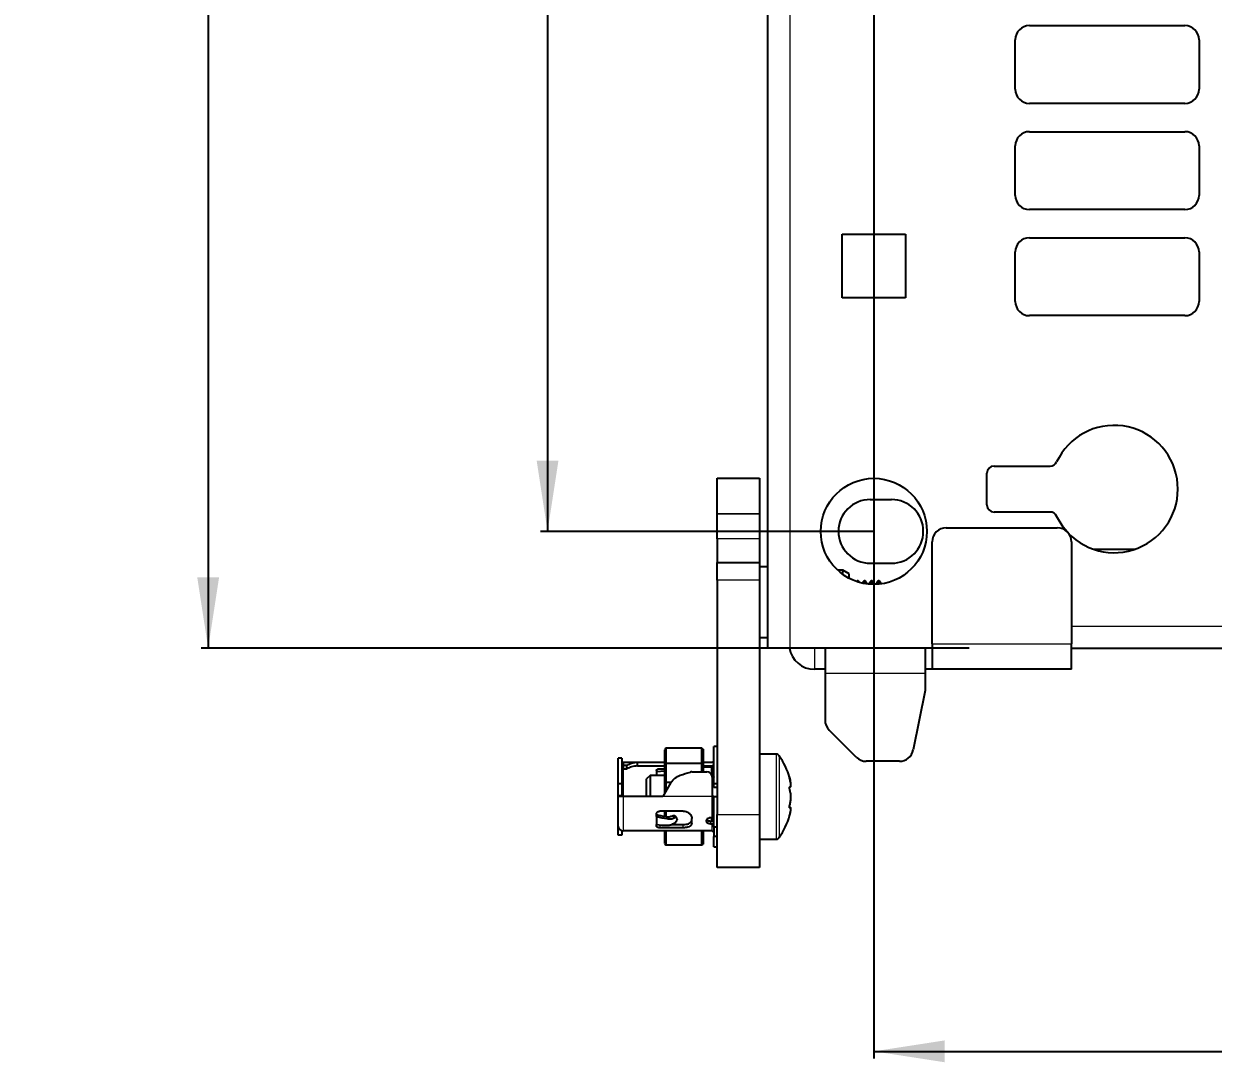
# Model space of a CAD drawing. Header units: millimetres. Extents: x -287 to 523, y -14 to 1990.
# Drawn here: x -287 to -118.8, y 106.7 to 253.5 of the extents above; entities that cross this region are included whole.
import ezdxf

# ---------------------------------------------------------------- set-up
doc = ezdxf.new("R2010")
doc.units = ezdxf.units.MM
doc.layers.add('FORMAT', color=7, linetype='Continuous')
doc.styles.add('SLDTEXTSTYLE0', font='TXT', dxfattribs={"width": 0.75})
doc.dimstyles.new('SLDDIMSTYLE0', dxfattribs={"dimtxt": 20, "dimasz": 10, "dimexe": 0, "dimexo": 0.0625, "dimgap": 5, "dimtad": 2, "dimdec": 1, "dimrnd": 1e-09, "dimzin": 12, "dimdsep": 46, "dimtxsty": 'SLDTEXTSTYLE0', "dimsah": 1, "dimcen": 0.09, "dimadec": 0, "dimazin": 3, "dimtfac": 1, "dimtofl": 0, "dimtmove": 0, "dimatfit": 3, "dimfxl": 0, "dimfrac": 2, "dimtolj": 1, "dimtzin": 12, "dimarcsym": 0})

# ---------------------------------------------------------------- blocks, each defined once
blk = doc.blocks.new('_D')
at = {"layer": 'FORMAT'}
for p, q in [((-153.32, 1848.27), (-261.96, 1848.27)), ((-260.96, 1848.27), (-260.96, 165.25)), ((-153.32, 165.25), (-261.96, 165.25))]:
    blk.add_line(p, q, dxfattribs=at)
for points in [[(-260.96, 1848.27), (-262.5, 1838.27), (-259.42, 1838.27)], [(-260.96, 165.25), (-259.42, 175.25), (-262.5, 175.25)]]:
    blk.add_solid(points, dxfattribs=at)
at = {"layer": 'FORMAT', "insert": (-286.74, 977.21), "char_height": 20, "attachment_point": 1, "rotation": 90, "style": 'SLDTEXTSTYLE0'}
blk.add_mtext('1683', dxfattribs=at)
blk = doc.blocks.new('_D_4')
at = {"layer": 'FORMAT'}
for p, q in [((-166.81, 1006.75), (-166.81, 107.26)), ((-10.81, 1006.75), (-10.81, 107.26)), ((-166.81, 108.26), (-10.81, 108.26))]:
    blk.add_line(p, q, dxfattribs=at)
for points in [[(-166.81, 108.26), (-156.81, 106.72), (-156.81, 109.8)], [(-10.81, 108.26), (-20.81, 109.8), (-20.81, 106.72)]]:
    blk.add_solid(points, dxfattribs=at)
at = {"layer": 'FORMAT', "insert": (-110.98, 134.04), "char_height": 20, "attachment_point": 1, "style": 'SLDTEXTSTYLE0'}
blk.add_mtext('156', dxfattribs=at)
blk = doc.blocks.new('_D_5')
at = {"layer": 'FORMAT'}
for p, q in [((-166.82, 1831.76), (-213.96, 1831.76)), ((-212.96, 1831.76), (-212.96, 181.76)), ((-166.82, 181.76), (-213.96, 181.76))]:
    blk.add_line(p, q, dxfattribs=at)
for points in [[(-212.96, 1831.76), (-214.5, 1821.76), (-211.42, 1821.76)], [(-212.96, 181.76), (-211.42, 191.76), (-214.5, 191.76)]]:
    blk.add_solid(points, dxfattribs=at)
at = {"layer": 'FORMAT', "insert": (-238.74, 977.21), "char_height": 20, "attachment_point": 1, "rotation": 90, "style": 'SLDTEXTSTYLE0'}
blk.add_mtext('1650', dxfattribs=at)

msp = doc.modelspace()

# ---------------------------------------------------------------- linework, layer by layer
at = {"color": 7, "linetype": 'Continuous', "lineweight": 25}
for p, q in [((-181.81, 165.26), (-181.81, 1848.26)), ((-144.81, 253.26), (-122.81, 253.26)), ((-146.81, 244.26), (-146.81, 251.26)), ((-120.81, 251.26), (-120.81, 244.26)), ((-122.81, 242.26), (-144.81, 242.26)), ((-144.81, 238.26), (-122.81, 238.26)), ((-146.81, 229.26), (-146.81, 236.26)), ((-120.81, 236.26), (-120.81, 229.26)), ((-122.81, 227.26), (-144.81, 227.26)), ((-171.31, 223.76), (-162.31, 223.76)), ((-171.31, 214.76), (-171.31, 223.76)), ((-162.31, 223.76), (-162.31, 214.76)), ((-144.81, 223.26), (-122.81, 223.26)), ((-146.81, 214.26), (-146.81, 221.26)), ((-120.81, 221.26), (-120.81, 214.26)), ((-162.31, 214.76), (-171.31, 214.76)), ((-122.81, 212.26), (-144.81, 212.26)), ((-149.81, 191), (-141.86, 191)), ((-188.96, 189.26), (-182.96, 189.26)), ((-188.96, 184.26), (-188.96, 189.26)), ((-182.96, 189.26), (-182.96, 184.26)), ((-150.81, 185.5), (-150.81, 190)), ((-167.31, 186.26), (-164.31, 186.26)), ((-188.96, 180.72), (-188.96, 184.26)), ((-188.96, 184.26), (-188.96, 184.26)), ((-182.96, 184.26), (-182.96, 180.72)), ((-182.96, 184.26), (-182.96, 184.26)), ((-141.86, 184.5), (-149.81, 184.5)), ((-156.56, 182.26), (-140.86, 182.26)), ((-188.96, 180.72), (-188.96, 177.37)), ((-182.96, 180.72), (-182.96, 177.37)), ((-158.56, 165.86), (-158.56, 180.26)), ((-138.86, 180.26), (-138.86, 165.86)), ((-135.77, 179.25), (-129.85, 179.25)), ((-188.96, 177.37), (-182.96, 177.37)), ((-188.96, 174.87), (-188.96, 177.37)), ((-182.96, 177.37), (-182.96, 174.87)), ((-181.81, 176.76), (-182.96, 176.76)), ((-167.31, 177.26), (-164.31, 177.26)), ((-171.18, 176.26), (-171.91, 176.26)), ((-170.31, 175.76), (-171.18, 176.26)), ((-171.18, 175.66), (-171.18, 176.26)), ((-170.31, 175.13), (-170.31, 175.76)), ((-188.96, 174.87), (-188.96, 141.76)), ((-182.96, 174.87), (-182.96, 141.76)), ((-169.18, 174.76), (-169.24, 174.67)), ((-169.04, 174.76), (-169.18, 174.76)), ((-169.18, 174.65), (-169.18, 174.76)), ((-168.9, 174.56), (-169.04, 174.76)), ((-169.04, 174.6), (-169.04, 174.76)), ((-168.18, 174.76), (-168.41, 174.43)), ((-168.04, 174.76), (-168.18, 174.76)), ((-168.18, 174.39), (-168.18, 174.76)), ((-167.73, 174.32), (-168.04, 174.76)), ((-168.04, 174.36), (-168.04, 174.76)), ((-167.18, 174.76), (-167.51, 174.3)), ((-167.04, 174.76), (-167.18, 174.76)), ((-167.18, 174.27), (-167.18, 174.76)), ((-166.69, 174.26), (-167.04, 174.76)), ((-167.04, 174.27), (-167.04, 174.76)), ((-166.18, 174.76), (-166.52, 174.27)), ((-166.06, 174.76), (-166.18, 174.76)), ((-166.18, 174.29), (-166.18, 174.76)), ((-165.81, 174.51), (-166.06, 174.76)), ((-166.06, 174.3), (-166.06, 174.76)), ((-165.81, 174.33), (-165.81, 174.51)), ((-182.96, 166.76), (-181.81, 166.76)), ((-178.71, 165.26), (-181.81, 165.26)), ((-173.71, 165.26), (-178.71, 165.26)), ((-173.71, 165.26), (-173.71, 161.66)), ((-159.56, 165.26), (-173.71, 165.26)), ((-159.56, 165.26), (-159.56, 161.66)), ((-158.56, 165.26), (-159.56, 165.26)), ((-158.56, 165.86), (-158.56, 162.26)), ((-138.86, 162.26), (-138.86, 165.86)), ((-138.86, 165.25), (-38.26, 165.25)), ((-173.71, 162.26), (-175.21, 162.26)), ((-173.71, 161.66), (-173.71, 155.09)), ((-158.56, 162.26), (-159.56, 162.26)), ((-159.56, 161.66), (-159.56, 159.26)), ((-138.86, 162.26), (-158.56, 162.26)), ((-159.56, 159.26), (-161.24, 150.87)), ((-169.29, 149.85), (-173.12, 153.68)), ((-196.24, 151.11), (-196.36, 150.88)), ((-196.36, 148.93), (-196.36, 150.88)), ((-196.24, 151.11), (-196.24, 148.96)), ((-191.16, 151.11), (-196.24, 151.11)), ((-191.16, 148.96), (-191.16, 151.11)), ((-190.96, 150.98), (-191.16, 151.11)), ((-190.96, 150.98), (-190.96, 148.94)), ((-188.96, 151.36), (-189.46, 151.36)), ((-189.46, 146.1), (-189.46, 151.36)), ((-180.63, 150.26), (-182.96, 150.26)), ((-202.46, 149.69), (-202.96, 149.69)), ((-202.96, 146.09), (-202.96, 149.69)), ((-202.46, 149.69), (-202.46, 146.09)), ((-200.26, 149.11), (-202.26, 149.11)), ((-201.76, 148.66), (-202.26, 148.66)), ((-202.26, 148.66), (-202.26, 148.21)), ((-202.26, 148.21), (-201.76, 148.21)), ((-201.76, 148.21), (-201.76, 148.66)), ((-200.26, 148.61), (-200.26, 149.11)), ((-196.36, 149.11), (-200.26, 149.11)), ((-200.26, 148.61), (-196.36, 148.61)), ((-197.06, 148.21), (-196.36, 148.21)), ((-196.24, 148.96), (-196.36, 148.93)), ((-196.36, 146.26), (-196.36, 148.93)), ((-196.24, 148.96), (-196.24, 146.26)), ((-191.16, 148.96), (-196.24, 148.96)), ((-191.16, 147.76), (-191.16, 148.96)), ((-190.96, 148.94), (-191.16, 148.96)), ((-189.66, 149.11), (-190.96, 149.11)), ((-190.96, 148.94), (-190.96, 147.76)), ((-190.96, 148.61), (-189.66, 148.61)), ((-189.76, 148.41), (-190.96, 148.41)), ((-189.76, 148.41), (-189.76, 147.39)), ((-163.2, 149.26), (-167.88, 149.26)), ((-198.46, 147.26), (-198.96, 146.76)), ((-198.96, 144.26), (-198.96, 146.76)), ((-196.36, 147.26), (-198.46, 147.26)), ((-198.46, 147.26), (-198.46, 144.26)), ((-197.56, 147.97), (-197.56, 147.8)), ((-197.56, 147.8), (-196.36, 147.92)), ((-197.56, 147.8), (-197.56, 147.26)), ((-192.56, 147.76), (-190.41, 147.76)), ((-189.76, 147.71), (-189.66, 147.71)), ((-189.46, 147.26), (-189.7, 147.26)), ((-189.66, 147.01), (-189.66, 144.26)), ((-202.46, 146.09), (-202.96, 146.09)), ((-202.96, 144.39), (-202.96, 146.09)), ((-202.46, 146.09), (-202.46, 144.39)), ((-195.5, 146.26), (-196.66, 144.26)), ((-196.24, 146.26), (-196.36, 146.26)), ((-196.36, 144.78), (-196.36, 146.26)), ((-195.5, 146.26), (-196.24, 146.26)), ((-196.24, 146.26), (-196.24, 144.98)), ((-189.46, 145.71), (-189.66, 145.71)), ((-189.46, 146.1), (-188.96, 146.1)), ((-189.46, 145.57), (-189.46, 146.1)), ((-188.96, 145.57), (-189.46, 145.57)), ((-178.57, 146.11), (-178.54, 146.11)), ((-202.46, 144.39), (-202.96, 144.39)), ((-202.96, 144.26), (-202.96, 144.39)), ((-202.26, 144.26), (-202.96, 144.26)), ((-202.96, 140.11), (-202.96, 144.26)), ((-202.46, 144.39), (-202.46, 144.26)), ((-196.66, 144.26), (-202.26, 144.26)), ((-189.46, 144.26), (-189.66, 144.26)), ((-189.46, 139.94), (-189.46, 144.26)), ((-189.46, 144.26), (-188.96, 144.26)), ((-197.56, 141.45), (-197.56, 141.77)), ((-197.56, 141.45), (-197.56, 140.31)), ((-193.76, 142.21), (-197.06, 142.21)), ((-196.36, 141.49), (-196.36, 142.21)), ((-196.24, 142.21), (-196.24, 141.44)), ((-194.68, 141.21), (-194.91, 141.5)), ((-188.96, 134.26), (-188.96, 141.76)), ((-182.96, 141.76), (-182.96, 134.26)), ((-178.6, 142.73), (-178.76, 142.73)), ((-202.96, 138.83), (-202.96, 140.11)), ((-197.56, 140.1), (-197.56, 140.31)), ((-193.76, 139.87), (-197.06, 139.87)), ((-195.48, 140.32), (-193.76, 140.32)), ((-194.63, 141.07), (-194.63, 141.04)), ((-192.56, 140.51), (-192.56, 141.19)), ((-190.46, 140.77), (-190.46, 140.89)), ((-189.91, 141.31), (-189.66, 141.31)), ((-189.91, 140.81), (-189.66, 140.81)), ((-189.91, 140.41), (-189.66, 140.41)), ((-189.76, 141.31), (-189.76, 140.81)), ((-189.76, 141.26), (-189.5, 141.26)), ((-188.96, 139.94), (-189.46, 139.94)), ((-189.46, 139.94), (-189.46, 138.63)), ((-202.46, 138.83), (-202.96, 138.83)), ((-202.46, 139.44), (-202.46, 138.83)), ((-200.26, 139.41), (-202.26, 139.41)), ((-189.66, 139.41), (-200.26, 139.41)), ((-196.36, 137.65), (-196.36, 139.41)), ((-196.24, 139.41), (-196.24, 137.42)), ((-191.16, 137.42), (-191.16, 139.41)), ((-190.96, 139.41), (-190.96, 137.55)), ((-189.46, 137.16), (-189.46, 138.63)), ((-188.96, 138.63), (-189.46, 138.63)), ((-182.96, 138.26), (-180.63, 138.26)), ((-196.36, 137.65), (-196.24, 137.42)), ((-191.16, 137.42), (-196.24, 137.42)), ((-191.16, 137.42), (-190.96, 137.55)), ((-189.46, 137.16), (-188.96, 137.16)), ((-182.96, 134.26), (-188.96, 134.26))]:
    msp.add_line(p, q, dxfattribs=at)
at = {"color": 8, "linetype": 'Continuous', "lineweight": 18}
for p, q in [((-178.71, 1848.26), (-178.71, 165.26)), ((-188.96, 184.26), (-182.96, 184.26)), ((-182.96, 184.26), (-188.96, 184.26)), ((-182.96, 180.72), (-188.96, 180.72)), ((-182.96, 174.87), (-188.96, 174.87)), ((-138.86, 168.35), (-38.26, 168.35)), ((-175.21, 165.26), (-175.21, 162.26)), ((-158.56, 165.86), (-138.86, 165.86)), ((-159.56, 161.66), (-173.71, 161.66)), ((-180.63, 150.26), (-180.63, 143.99)), ((-180.19, 150.03), (-180.19, 144)), ((-202.26, 148.21), (-202.26, 144.26)), ((-189.66, 147.71), (-189.66, 148.61)), ((-202.26, 144.26), (-202.26, 139.41)), ((-189.66, 144.26), (-196.66, 144.26)), ((-189.66, 141.31), (-189.66, 144.26)), ((-180.63, 143.99), (-180.63, 138.26)), ((-180.19, 144), (-180.19, 138.49)), ((-188.96, 141.76), (-182.96, 141.76)), ((-197.06, 140.32), (-197.06, 139.87)), ((-193.76, 139.87), (-193.76, 140.32)), ((-189.91, 140.81), (-189.91, 140.41)), ((-189.66, 139.41), (-189.66, 140.41))]:
    msp.add_line(p, q, dxfattribs=at)
at = {"color": 7, "linetype": 'Continuous', "lineweight": 25, "flags": 128}
for points in [[(-139.48, 181.71), (-140.03, 182.38), (-140.96, 183.93)], [(-202.26, 149.11), (-202.4, 149.1), (-202.46, 149.08)], [(-189.46, 148.64), (-189.52, 148.63), (-189.66, 148.61)], [(-189.46, 147.74), (-189.52, 147.72), (-189.66, 147.71)], [(-178.54, 146.16), (-178.66, 146.68), (-178.72, 146.93)], [(-178.73, 141.56), (-178.66, 141.83), (-178.54, 142.35)], [(-189.76, 141.14), (-189.72, 141.23), (-189.7, 141.26)], [(-189.46, 141.19), (-189.46, 141.21), (-189.47, 141.23), (-189.49, 141.26), (-189.52, 141.27), (-189.55, 141.29), (-189.58, 141.3), (-189.62, 141.31), (-189.66, 141.31)], [(-189.46, 140.79), (-189.52, 140.8), (-189.66, 140.81)]]:
    msp.add_lwpolyline(points, dxfattribs=at)
at = {"color": 7, "linetype": 'Continuous', "lineweight": 25}
msp.add_circle((-166.81, 181.76), 7.5, dxfattribs=at)
for centre, radius, start, end in [((-144.81, 251.26), 2, 90, 180), ((-122.81, 251.26), 2, 0, 90), ((-144.81, 244.26), 2, 180, 270), ((-122.81, 244.26), 2, 270, 0), ((-144.81, 236.26), 2, 90, 180), ((-122.81, 236.26), 2, 0, 90), ((-144.81, 229.26), 2, 180, 270), ((-122.81, 229.26), 2, 270, 0), ((-144.81, 221.26), 2, 90, 180), ((-122.81, 221.26), 2, 0, 90), ((-144.81, 214.26), 2, 180, 270), ((-122.81, 214.26), 2, 270, 0), ((-132.81, 187.75), 9, 223.7023, 154.8493), ((-149.81, 190), 1, 90, 180), ((-141.86, 192), 1, 270, 334.8493), ((-167.31, 181.76), 4.5, 90, 270), ((-164.31, 181.76), 4.5, 270, 90), ((-149.81, 185.5), 1, 180, 270), ((-141.86, 183.5), 1, 25.1507, 90), ((-156.56, 180.26), 2, 90, 180), ((-140.86, 180.26), 2, 0, 90), ((-175.21, 165.86), 3.6, 189.5941, 270), ((-171.71, 155.09), 2, 180, 225), ((-180.63, 149.72), 0.54, 35.2515, 90), ((-188.36, 144.26), 10, 15.4963, 35.2515), ((-167.88, 151.26), 2, 225, 270), ((-163.2, 151.26), 2, 270, 348.6901), ((-202.26, 148.41), 0.2, 90, 180), ((-189.66, 149.31), 0.2, 270, 0), ((-192.56, 147.01), 0.75, 90, 105.0484), ((-190.41, 147.01), 0.75, 0, 90), ((-189.56, 147.34), 0.0996, 305.5332, 356.0721), ((-188.36, 144.26), 10, 324.7485, 344.3485), ((-202.26, 140.11), 0.7, 180, 270), ((-189.64, 140.23), 0.183, 7.3339, 95.8124), ((-189.66, 139.21), 0.2, 0, 90), ((-180.63, 138.8), 0.54, 270, 324.7485)]:
    msp.add_arc(centre, radius, start, end, dxfattribs=at)
for points, knots in [([(-202.26, 149.11), (-202.26, 149.08), (-202.26, 149.02), (-202.26, 148.77), (-202.26, 148.66)], [0, 0, 0, 0, 0.559866, 1, 1, 1, 1]), ([(-200.26, 149.11), (-200.54, 149.08), (-201.04, 149.02), (-201.54, 148.77), (-201.76, 148.66)], [0, 0, 0, 0, 0.559911, 1, 1, 1, 1]), ([(-200.26, 148.61), (-200.54, 148.59), (-201.04, 148.54), (-201.54, 148.31), (-201.76, 148.21)], [0, 0, 0, 0, 0.559868, 1, 1, 1, 1]), ([(-197.56, 147.97), (-197.55, 148), (-197.54, 148.05), (-197.46, 148.12), (-197.33, 148.18), (-197.19, 148.2), (-197.1, 148.2), (-197.06, 148.21)], [0, 0, 0, 0, 0.214295, 0.42863, 0.64223, 0.856153, 1, 1, 1, 1]), ([(-195.5, 146.26), (-195.34, 146.48), (-194.98, 146.92), (-194, 147.39), (-193.24, 147.6), (-192.75, 147.74)], [0, 0, 0, 0, 0.254027, 0.526591, 1, 1, 1, 1]), ([(-189.46, 147.04), (-189.46, 147.03), (-189.46, 147.01), (-189.48, 146.98), (-189.52, 146.95), (-189.59, 146.94), (-189.65, 146.93), (-189.67, 146.93)], [0, 0, 0, 0, 0.187462, 0.362386, 0.517277, 0.750642, 1, 1, 1, 1]), ([(-178.76, 141.47), (-178.76, 141.47), (-178.76, 141.47), (-178.75, 141.5), (-178.71, 141.64), (-178.63, 141.96), (-178.56, 142.33), (-178.53, 142.61), (-178.55, 142.76), (-178.63, 142.73), (-178.71, 142.7), (-178.74, 142.7), (-178.75, 142.72), (-178.76, 142.74), (-178.76, 142.76), (-178.76, 142.79), (-178.75, 142.85), (-178.69, 143.09), (-178.6, 143.45), (-178.53, 143.95), (-178.54, 144.44), (-178.6, 144.87), (-178.68, 145.19), (-178.74, 145.41), (-178.75, 145.48), (-178.76, 145.53), (-178.76, 145.55), (-178.76, 145.58), (-178.75, 145.61), (-178.7, 145.64), (-178.62, 145.63), (-178.55, 145.66), (-178.53, 145.81), (-178.55, 146.13), (-178.63, 146.53), (-178.71, 146.86), (-178.74, 147), (-178.76, 147.05), (-178.76, 147.06), (-178.76, 147.06), (-178.76, 147.05), (-178.75, 147.02), (-178.71, 146.89), (-178.68, 146.75), (-178.66, 146.66)], [0, 0, 0, 0, 0.0026686, 0.0064218, 0.016822, 0.0633089, 0.1186167, 0.153644, 0.1889574, 0.2659451, 0.2912464, 0.3039247, 0.3102987, 0.3130505, 0.3158307, 0.3182183, 0.322425, 0.3354524, 0.396277, 0.4576384, 0.4936443, 0.5450303, 0.6026058, 0.6170048, 0.6242386, 0.6271493, 0.6300928, 0.6326061, 0.6364059, 0.6472121, 0.6957263, 0.7518968, 0.7864702, 0.8212412, 0.8890013, 0.9224389, 0.9362422, 0.9405744, 0.9433569, 0.9457264, 0.9480899, 0.9522842, 0.9652368, 1, 1, 1, 1]), ([(-189.46, 145.98), (-189.46, 145.97), (-189.46, 145.95), (-189.48, 145.92), (-189.52, 145.9), (-189.59, 145.91), (-189.63, 145.91), (-189.66, 145.92)], [0, 0, 0, 0, 0.195302, 0.377541, 0.538909, 0.761383, 1, 1, 1, 1]), ([(-178.54, 146.12), (-178.53, 146.12), (-178.53, 146.12), (-178.54, 146.16), (-178.54, 146.17)], [0, 0, 0, 0, 0.963374, 1, 1, 1, 1]), ([(-197.56, 141.77), (-197.55, 141.82), (-197.54, 141.92), (-197.46, 142.05), (-197.33, 142.15), (-197.19, 142.2), (-197.1, 142.21), (-197.06, 142.21)], [0, 0, 0, 0, 0.214373, 0.428779, 0.642592, 0.856666, 1, 1, 1, 1]), ([(-197.56, 141.74), (-197.13, 141.64), (-196.54, 141.5), (-195.72, 141.39), (-195.43, 141.51), (-195.29, 141.57)], [0, 0, 0, 0, 0.5666604, 0.7809048, 1, 1, 1, 1]), ([(-197.56, 141.45), (-197.06, 141.34), (-196.39, 141.19), (-195.49, 141.08), (-195.19, 141.2), (-195.04, 141.26)], [0, 0, 0, 0, 0.587693, 0.790818, 1, 1, 1, 1]), ([(-195.29, 141.57), (-195.24, 141.58), (-195.14, 141.61), (-195.02, 141.59), (-194.97, 141.56), (-194.95, 141.55)], [0, 0, 0, 0, 0.369126, 0.738256, 1, 1, 1, 1]), ([(-194.91, 141.5), (-194.92, 141.51), (-194.93, 141.53), (-194.95, 141.54), (-194.95, 141.55)], [0, 0, 0, 0, 0.872289, 1, 1, 1, 1]), ([(-193.76, 142.21), (-193.62, 142.2), (-193.35, 142.18), (-193, 141.99), (-192.73, 141.73), (-192.58, 141.44), (-192.57, 141.26), (-192.56, 141.19)], [0, 0, 0, 0, 0.2132377, 0.4264897, 0.6391595, 0.8495978, 1, 1, 1, 1]), ([(-197.56, 140.31), (-197.06, 140.25), (-196.39, 140.17), (-195.49, 140.27), (-195.19, 140.44), (-195.04, 140.53)], [0, 0, 0, 0, 0.587693, 0.790818, 1, 1, 1, 1]), ([(-197.06, 139.87), (-197.12, 139.87), (-197.23, 139.87), (-197.38, 139.91), (-197.49, 139.97), (-197.55, 140.04), (-197.56, 140.08), (-197.56, 140.1)], [0, 0, 0, 0, 0.2144453, 0.4288931, 0.6432387, 0.8571881, 1, 1, 1, 1]), ([(-194.63, 141.07), (-194.64, 141.11), (-194.65, 141.18), (-194.72, 141.26), (-194.83, 141.3), (-194.95, 141.29), (-195.01, 141.27), (-195.04, 141.26)], [0, 0, 0, 0, 0.2258834, 0.4517668, 0.6776501, 0.9035238, 1, 1, 1, 1]), ([(-195.04, 140.53), (-194.99, 140.56), (-194.89, 140.61), (-194.76, 140.73), (-194.67, 140.86), (-194.64, 140.97), (-194.63, 141.02), (-194.63, 141.04)], [0, 0, 0, 0, 0.225867, 0.451734, 0.677598, 0.903479, 1, 1, 1, 1]), ([(-193.76, 140.32), (-193.62, 140.33), (-193.35, 140.34), (-193, 140.43), (-192.73, 140.58), (-192.58, 140.77), (-192.57, 140.92), (-192.56, 140.98)], [0, 0, 0, 0, 0.212875, 0.425767, 0.637937, 0.847353, 1, 1, 1, 1]), ([(-192.56, 140.51), (-192.57, 140.43), (-192.6, 140.26), (-192.8, 140.07), (-193.09, 139.94), (-193.43, 139.88), (-193.66, 139.87), (-193.76, 139.87)], [0, 0, 0, 0, 0.212833, 0.42585, 0.635542, 0.846587, 1, 1, 1, 1]), ([(-190.46, 140.89), (-190.45, 140.94), (-190.44, 141.03), (-190.35, 141.15), (-190.21, 141.25), (-190.05, 141.3), (-189.95, 141.31), (-189.91, 141.31)], [0, 0, 0, 0, 0.214305, 0.42865, 0.642279, 0.856223, 1, 1, 1, 1]), ([(-189.91, 140.41), (-189.97, 140.42), (-190.09, 140.43), (-190.26, 140.48), (-190.38, 140.57), (-190.45, 140.68), (-190.46, 140.75), (-190.46, 140.77)], [0, 0, 0, 0, 0.214393, 0.428789, 0.643061, 0.856854, 1, 1, 1, 1]), ([(-190.42, 141.04), (-190.4, 141), (-190.35, 140.93), (-190.21, 140.86), (-190.05, 140.82), (-189.95, 140.81), (-189.91, 140.81)], [0, 0, 0, 0, 0.252501, 0.531568, 0.811143, 1, 1, 1, 1])]:
    msp.add_open_spline(points, degree=3, knots=knots, dxfattribs=at)
at = {"color": 8, "linetype": 'Continuous', "lineweight": 18}
msp.add_open_spline([(-195.04, 141.26), (-195.08, 141.32), (-195.14, 141.4), (-195.23, 141.5), (-195.27, 141.55), (-195.29, 141.57)], degree=3, knots=[0, 0, 0, 0, 0.502362, 0.815418, 1, 1, 1, 1], dxfattribs=at)

# ---------------------------------------------------------------- dimensions: what is measured, and where the dimension line sits
at = {"layer": 'FORMAT'}
for base, p1, p2, angle, picture, middle in [((-260.96, 165.25), (-153.31, 1848.27), (-153.31, 165.25), 90, '_D', (-260.96, 1006.76)), ((-212.96, 181.76), (-166.81, 1831.76), (-166.81, 181.76), 90, '_D_5', (-212.96, 1006.76)), ((-10.81, 108.26), (-166.81, 1006.76), (-10.81, 1006.76), 0, '_D_4', (-88.81, 108.26))]:
    dim = msp.add_linear_dim(base=base, p1=p1, p2=p2, angle=angle, dimstyle='SLDDIMSTYLE0', dxfattribs=at)
    dim.commit()
    dim.dimension.update_dxf_attribs({"geometry": picture, "text_midpoint": middle, "dimtype": 160})

doc.saveas('drawing.dxf')
